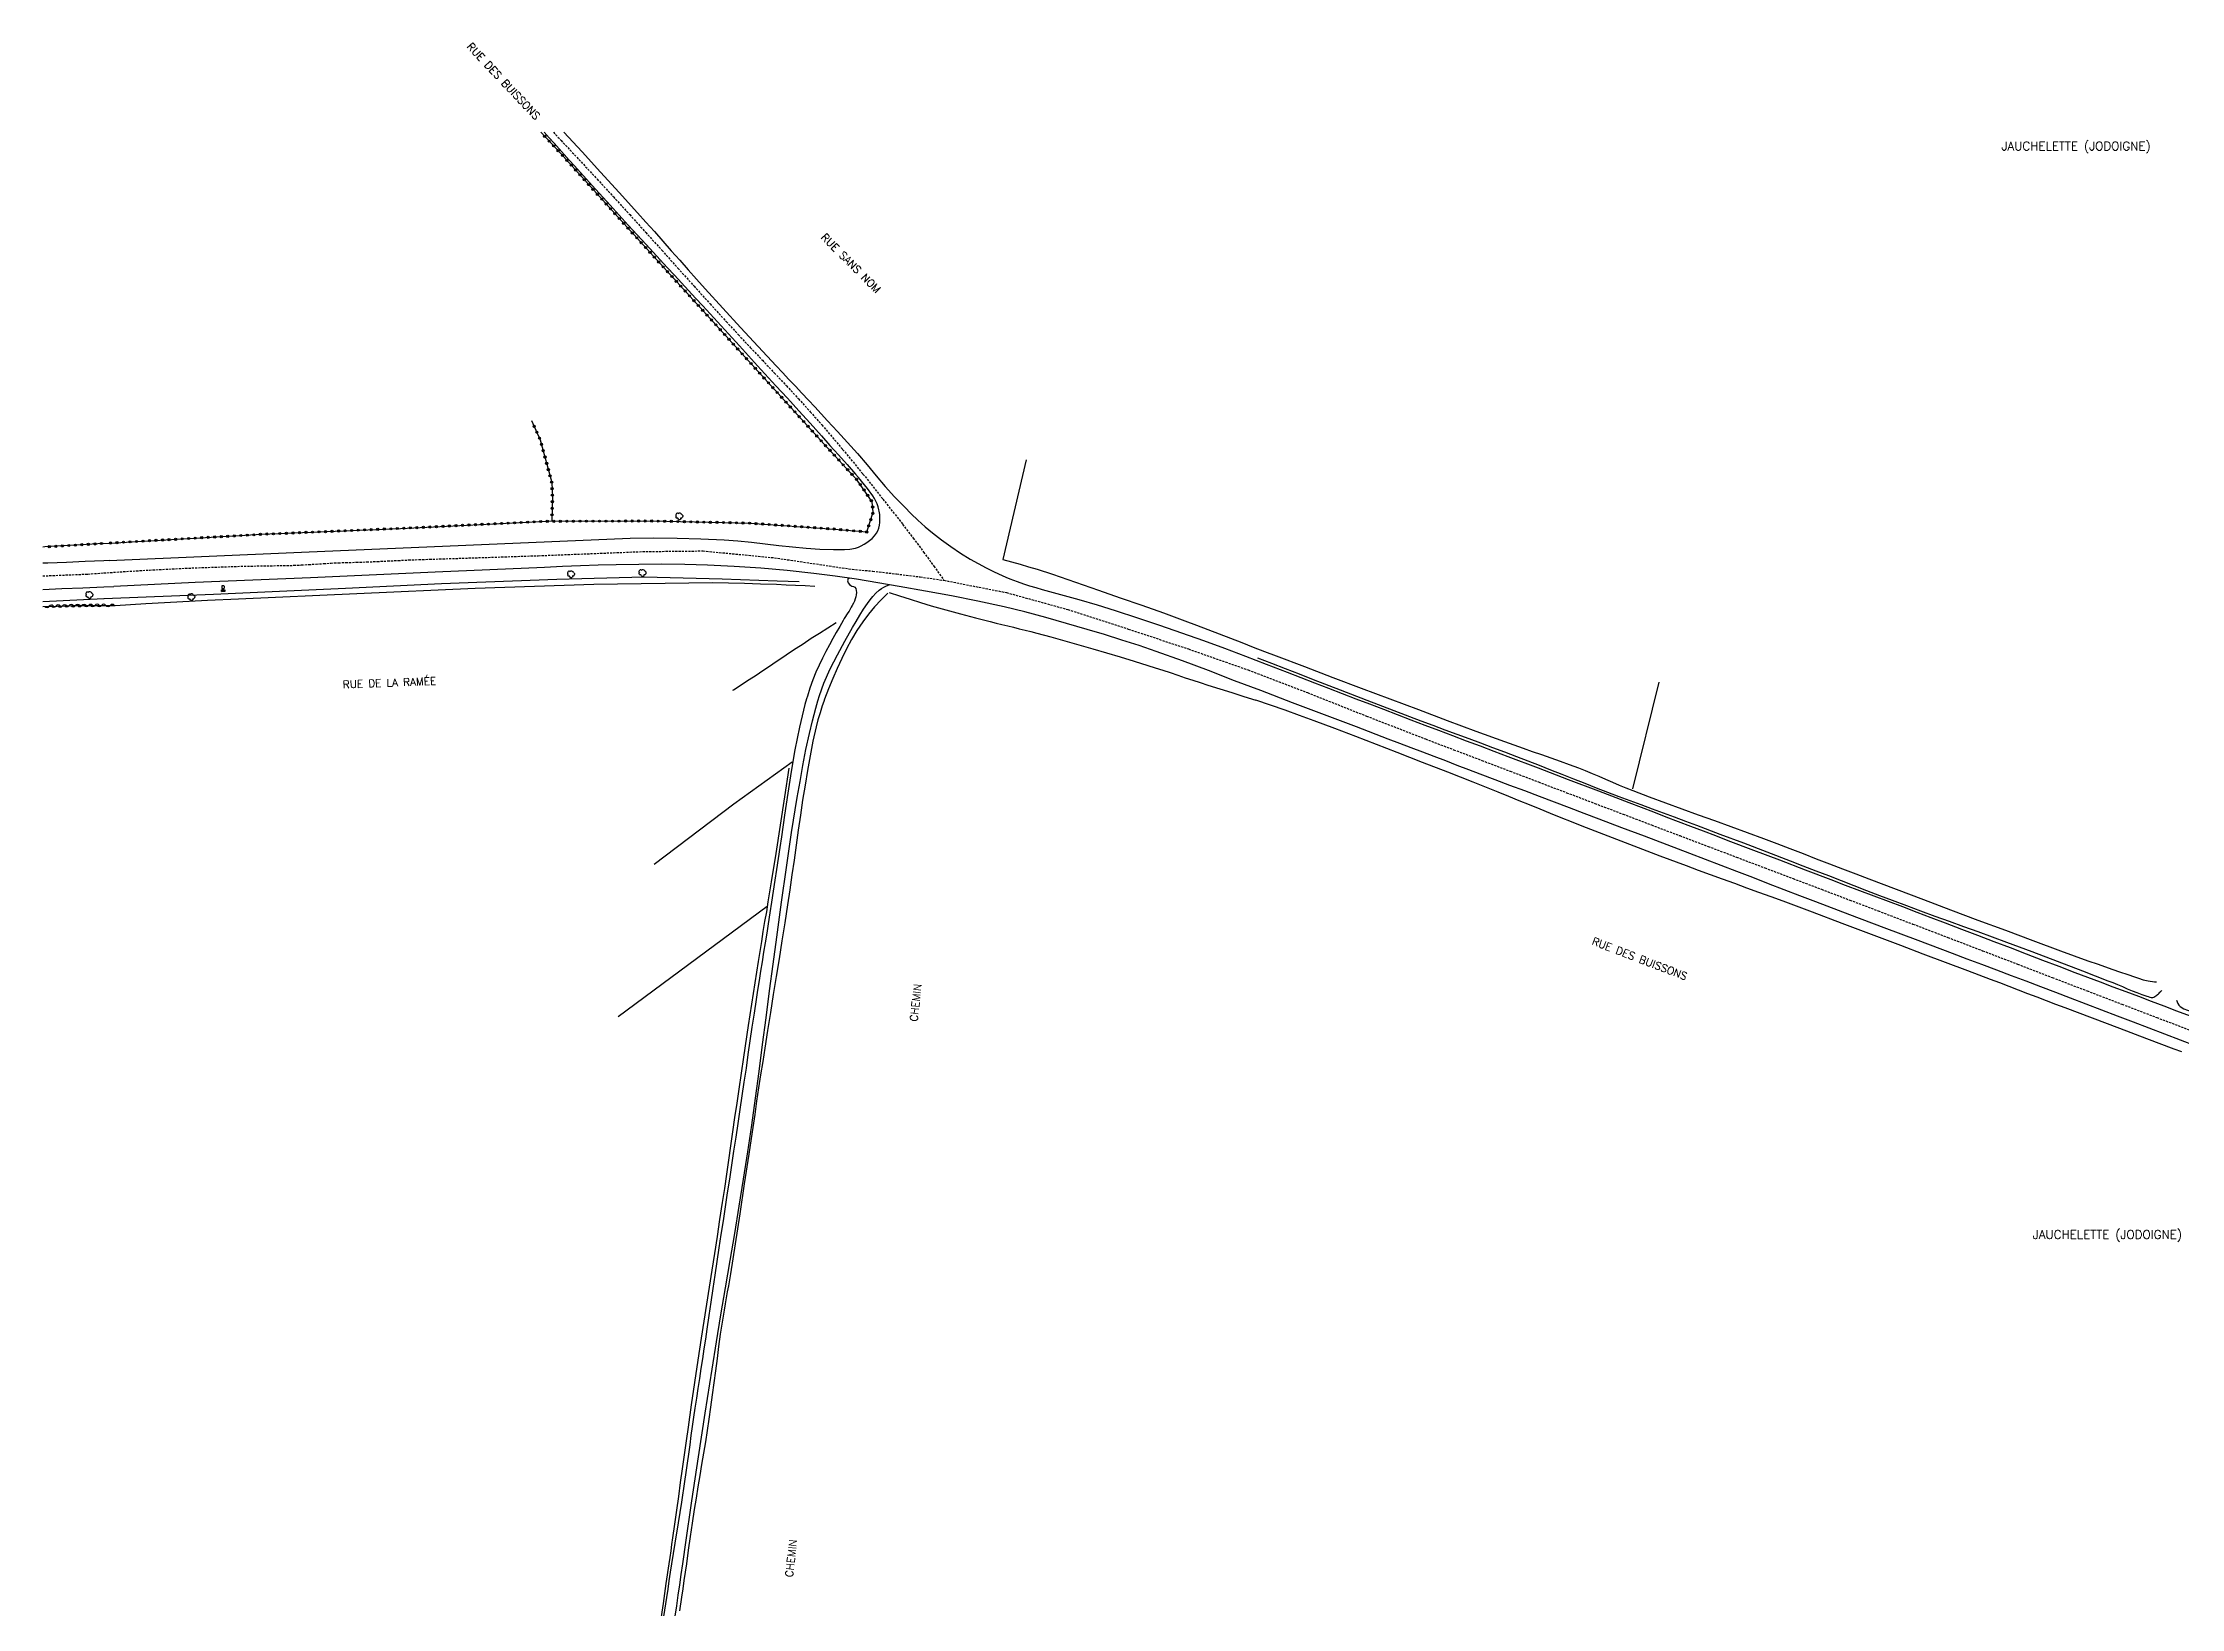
# Model space of a CAD drawing. Header units: millimetres. Extents: x 184000 to 185000, y 152000 to 153021.
# Drawn here: x 184000 to 184491.4, y 152660.8 to 153020.6 of the extents above; entities that cross this region are included whole.
import ezdxf
from ezdxf.enums import TextEntityAlignment as Align

# ---------------------------------------------------------------- set-up
doc = ezdxf.new("R2010")
doc.units = ezdxf.units.MM
doc.linetypes.add('DASHED', pattern=[0.75, 0.5, -0.25])
doc.layers.get('0').update_dxf_attribs({"linetype": 'CONTINUOUS'})
for name, color, linetype in [('W0001', 6, 'DASHED'), ('W0008', 7, 'CONTINUOUS'), ('W0211', 2, 'CONTINUOUS'), ('W0214', 2, 'CONTINUOUS'), ('W0300', 7, 'CONTINUOUS'), ('W0310', 3, 'CONTINUOUS'), ('W0322', 7, 'CONTINUOUS'), ('W0323', 7, 'CONTINUOUS'), ('W0330', 7, 'CONTINUOUS'), ('W0438', 7, 'CONTINUOUS'), ('W0980', 7, 'CONTINUOUS'), ('W0989', 7, 'CONTINUOUS')]:
    doc.layers.add(name, color=color, linetype=linetype)
doc.styles.get("Standard").update_dxf_attribs({"font": 'romans.shx', "width": 0.85})

# ---------------------------------------------------------------- blocks, each defined once
blk = doc.blocks.new('T300')
for p, q in [((-0.8, 0.51), (-0.86, 0.34)), ((-0.86, 0.34), (-0.86, 0.17)), ((-0.86, 0.17), (-0.74, 0.06)), ((-0.69, 0.63), (-0.8, 0.51)), ((-0.8, -0.06), (-0.74, 0.06)), ((-0.74, 0.06), (-0.69, 0.11)), ((-0.57, 0.69), (-0.69, 0.63)), ((-0.46, 0.69), (-0.57, 0.69)), ((-0.29, 0.63), (-0.46, 0.69)), ((-0.29, 0.63), (-0.17, 0.74)), ((-0.23, 0.57), (-0.29, 0.63)), ((-0.17, 0.74), (-0.06, 0.8)), ((-0.06, 0.8), (0.06, 0.8)), ((0.06, 0.8), (0.23, 0.74)), ((0.23, 0.74), (0.34, 0.63)), ((0.34, 0.63), (0.4, 0.51)), ((0.46, 0.46), (0.34, 0.46)), ((0.4, 0.51), (0.4, 0.46)), ((0.57, 0.4), (0.46, 0.46)), ((0.57, 0.4), (0.69, 0.29)), ((0.69, 0.29), (0.74, 0.17)), ((0.74, 0.06), (0.69, -0.17)), ((0.74, 0.17), (0.74, 0.06)), ((-0.8, -0.17), (-0.8, -0.06)), ((-0.8, -0.23), (-0.8, -0.17)), ((-0.74, -0.34), (-0.8, -0.23)), ((-0.69, -0.4), (-0.74, -0.34)), ((-0.51, -0.46), (-0.69, -0.4)), ((-0.4, -0.46), (-0.51, -0.46)), ((-0.4, -0.46), (-0.34, -0.46)), ((-0.34, -0.46), (-0.34, -0.4)), ((-0.34, -0.51), (-0.34, -0.46)), ((-0.29, -0.63), (-0.34, -0.51)), ((-0.17, -0.74), (-0.29, -0.63)), ((-0.06, -0.8), (-0.17, -0.74)), ((0.06, -0.8), (-0.06, -0.8)), ((0.17, -0.74), (0.06, -0.8)), ((0.23, -0.69), (0.17, -0.74)), ((0.29, -0.46), (0.23, -0.46)), ((0.29, -0.63), (0.23, -0.69)), ((0.46, -0.4), (0.29, -0.46)), ((0.34, -0.51), (0.29, -0.63)), ((0.34, -0.51), (0.34, -0.46)), ((0.57, -0.34), (0.46, -0.4)), ((0.63, -0.29), (0.57, -0.34)), ((0.69, -0.17), (0.63, -0.29))]:
    blk.add_line(p, q)
blk = doc.blocks.new('T438')
for p, q in [((-0.4, 0.2), (0.4, 0.2)), ((-0.4, -0.2), (-0.4, 0.2)), ((0.15, 1.1), (-0.3, 1.1)), ((-0.3, 1.1), (-0.3, 0.5)), ((-0.3, 0.5), (0.15, 0.5)), ((0.3, 0.65), (0.3, 0.95)), ((0.4, 0.2), (0.4, -0.2))]:
    blk.add_line(p, q)
at = {"flags": 128}
for points in [[(-0.4, -0.2), (0.4, 0.2)], [(0.4, -0.2), (-0.4, -0.2)]]:
    blk.add_lwpolyline(points, dxfattribs=at)
for centre, major_axis, start_param, end_param in [((0.15, 0.95), (0.106, -0.106), 0.785398, 2.356194), ((0.15, 0.65), (0.106, 0.106), 3.926991, 5.497787)]:
    blk.add_ellipse(centre, major_axis=major_axis, ratio=1, start_param=start_param, end_param=end_param)
blk = doc.blocks.new('t323o')
at = {"color": 0, "linetype": 'Continuous'}
for radius in [0.25, 0.15]:
    blk.add_circle((0, 0), radius, dxfattribs=at)
blk = doc.blocks.new('t310o')
at = {"color": 0, "linetype": 'Continuous'}
for centre, start, end in [((-0.5, 0.38), 216.8699, 323.1304), ((0.5, -0.37), 36.8699, 143.1303)]:
    blk.add_arc(centre, 0.625, start, end, dxfattribs=at)
blk = doc.blocks.new('t322o')
at = {"color": 0, "linetype": 'Continuous'}
for radius in [0.25, 0.15]:
    blk.add_circle((0, 0), radius, dxfattribs=at)

msp = doc.modelspace()

# ---------------------------------------------------------------- linework, layer by layer
at = {"layer": 'W0001'}
for points in [[(184117.34, 153000), (184119.11, 152998.13), (184127.4, 152989.23), (184131.14, 152985.16), (184134.87, 152981.08), (184138.57, 152976.98), (184142.27, 152972.87), (184145.96, 152968.75), (184149.66, 152964.64), (184153.37, 152960.54), (184157.09, 152956.46), (184159.83, 152953.49), (184162.59, 152950.54), (184165.37, 152947.6), (184168.14, 152944.67), (184170.91, 152941.72), (184173.66, 152938.76), (184176.37, 152935.76), (184179.04, 152932.73), (184183.81, 152927.13), (184188.48, 152921.45), (184193.07, 152915.71), (184197.6, 152909.91), (184200.03, 152906.74), (184202.42, 152903.53), (184204.77, 152900.29), (184207.09, 152897.03)], [(184014, 152898.74), (184024.5, 152899.4), (184035, 152899.91), (184045.51, 152900.26), (184056.03, 152900.45), (184057.73, 152900.48), (184059.44, 152900.56), (184061.14, 152900.66), (184062.84, 152900.77), (184064.54, 152900.89), (184066.25, 152900.99), (184067.95, 152901.07), (184069.65, 152901.12), (184072.06, 152901.18), (184074.46, 152901.26), (184076.86, 152901.36), (184079.26, 152901.48), (184081.67, 152901.6), (184084.07, 152901.71), (184086.47, 152901.81), (184088.87, 152901.87), (184113.87, 152902.69), (184137.85, 152903.64), (184151.73, 152903.79), (184168.13, 152902.22), (184185.26, 152899.67), (184190.73, 152899.13), (184196.19, 152898.5), (184201.64, 152897.81), (184207.09, 152897.03)], [(184000, 152898.04), (184010.37, 152898.47)], [(184010.37, 152898.47), (184014, 152898.74)], [(184207.09, 152897.03), (184221.45, 152894.22), (184235.55, 152890.32), (184249.45, 152885.84), (184263.25, 152881.25), (184277, 152876.43), (184290.61, 152871.22), (184304.15, 152865.85), (184317.72, 152860.58), (184324.21, 152858.11), (184330.7, 152855.64), (184337.19, 152853.17), (184343.68, 152850.7), (184350.17, 152848.23), (184356.66, 152845.76), (184363.16, 152843.29), (184369.65, 152840.82), (184376.16, 152838.35), (184382.68, 152835.88), (184389.19, 152833.42), (184395.71, 152830.95), (184402.22, 152828.49), (184408.74, 152826.02), (184415.25, 152823.55), (184421.76, 152821.07), (184429.77, 152818.01), (184437.78, 152814.95), (184445.78, 152811.89), (184453.78, 152808.82), (184461.78, 152805.75), (184469.78, 152802.68), (184477.79, 152799.62), (184485.79, 152796.56), (184498.99, 152791.52)]]:
    msp.add_lwpolyline(points, dxfattribs=at)
at = {"layer": 'W0008'}
for points in [[(184115.21, 153000), (184116.34, 152998.76), (184117.51, 152997.46), (184118.67, 152996.17), (184119.84, 152994.87), (184121, 152993.58), (184122.17, 152992.29), (184126.28, 152987.76), (184130.39, 152983.22), (184134.51, 152978.69), (184138.64, 152974.18), (184140.26, 152972.41), (184141.88, 152970.65), (184143.51, 152968.89), (184145.14, 152967.13), (184146.77, 152965.37), (184148.4, 152963.61), (184150.03, 152961.85), (184151.65, 152960.09), (184155.87, 152955.5), (184160.08, 152950.91), (184164.28, 152946.32), (184168.48, 152941.72), (184171.1, 152938.86), (184173.72, 152935.99), (184176.34, 152933.13), (184178.94, 152930.25), (184180.9, 152928.05), (184182.86, 152925.86), (184184.81, 152923.65), (184186.75, 152921.44)], [(184119.76, 153000), (184123.95, 152995.49), (184128.2, 152990.85), (184132.43, 152986.19), (184136.65, 152981.52), (184138.6, 152979.34), (184140.55, 152977.16), (184142.49, 152974.97), (184144.42, 152972.78), (184146.36, 152970.58), (184148.3, 152968.39), (184150.24, 152966.21), (184152.2, 152964.04), (184156.25, 152959.59), (184160.33, 152955.16), (184164.42, 152950.75), (184168.51, 152946.35), (184169.99, 152944.76), (184171.47, 152943.19), (184172.95, 152941.62), (184174.44, 152940.04), (184175.93, 152938.47), (184177.41, 152936.89), (184178.88, 152935.31), (184180.35, 152933.72), (184182.65, 152931.21), (184184.93, 152928.68), (184187.19, 152926.14), (184189.45, 152923.58)], [(184189.45, 152923.58), (184191.49, 152921.08), (184193.59, 152918.62), (184195.76, 152916.23), (184197.99, 152913.89), (184199.54, 152912.34), (184201.12, 152910.83), (184202.74, 152909.36), (184204.42, 152907.95), (184206.52, 152906.33), (184208.67, 152904.77), (184210.87, 152903.3), (184213.12, 152901.89), (184214.92, 152900.86), (184216.76, 152899.91), (184218.62, 152899), (184220.49, 152898.13), (184221.34, 152897.76), (184222.19, 152897.4), (184223.05, 152897.06), (184223.92, 152896.74), (184225.33, 152896.25), (184226.75, 152895.79), (184228.18, 152895.35), (184229.62, 152894.94)], [(184135.01, 152906.72), (184140.41, 152906.77), (184145.8, 152906.72), (184151.2, 152906.57), (184156.6, 152906.33), (184159.74, 152906.11), (184162.87, 152905.81), (184166, 152905.45), (184169.12, 152905.07), (184172.25, 152904.7), (184175.39, 152904.4), (184178.53, 152904.18), (184181.68, 152904.09), (184182.94, 152904.08), (184184.21, 152904.1), (184185.48, 152904.21), (184186.73, 152904.45), (184187.43, 152904.68), (184188.1, 152904.96), (184188.75, 152905.31), (184189.37, 152905.71), (184189.99, 152906.16), (184190.59, 152906.66), (184191.13, 152907.22), (184191.59, 152907.85), (184191.89, 152908.43), (184192.11, 152909.05), (184192.25, 152909.69), (184192.35, 152910.33), (184192.38, 152910.7), (184192.39, 152911.07), (184192.39, 152911.44), (184192.36, 152911.81), (184192.33, 152912.17), (184192.28, 152912.54), (184192.21, 152912.9), (184192.14, 152913.26), (184191.96, 152913.93), (184191.73, 152914.58), (184191.45, 152915.21), (184191.14, 152915.82), (184190.78, 152916.43), (184190.37, 152917.02), (184189.93, 152917.59), (184189.5, 152918.15), (184188.84, 152918.99), (184188.16, 152919.82), (184187.46, 152920.64), (184186.75, 152921.44)], [(184015.29, 152901.55), (184059.45, 152903.5), (184135.01, 152906.72)], [(184014, 152901.5), (184009.73, 152901.33), (184005.47, 152901.16), (184001.2, 152900.99), (184000, 152900.94)], [(184015.29, 152901.55), (184014, 152901.5)], [(184115.33, 152899.98), (184090.16, 152898.88), (184061.54, 152897.6), (184034.99, 152896.53), (184016.35, 152895.62)], [(184494.86, 152789.95), (184491.25, 152791.33), (184487.64, 152792.71), (184484.02, 152794.1), (184480.41, 152795.49), (184476.8, 152796.88), (184473.19, 152798.26), (184469.57, 152799.65), (184465.96, 152801.02), (184462.57, 152802.31), (184459.18, 152803.6), (184455.79, 152804.88), (184452.4, 152806.15), (184449, 152807.43), (184445.61, 152808.71), (184442.22, 152809.99), (184438.83, 152811.27), (184430.97, 152814.24), (184423.12, 152817.2), (184415.26, 152820.18), (184407.41, 152823.16), (184403.79, 152824.54), (184400.17, 152825.92), (184396.55, 152827.31), (184392.93, 152828.7), (184389.32, 152830.08), (184385.7, 152831.47), (184382.08, 152832.86), (184378.46, 152834.24), (184373.25, 152836.22), (184368.04, 152838.2), (184362.84, 152840.18), (184357.63, 152842.16), (184354.22, 152843.45), (184350.81, 152844.74), (184347.39, 152846.04), (184343.98, 152847.33), (184340.57, 152848.62), (184337.16, 152849.91), (184333.75, 152851.21), (184330.34, 152852.5), (184327.7, 152853.51), (184325.06, 152854.51), (184322.41, 152855.52), (184319.77, 152856.53), (184317.13, 152857.53), (184314.48, 152858.54), (184311.84, 152859.55), (184309.2, 152860.55), (184301.87, 152863.34), (184294.54, 152866.13), (184287.21, 152868.91), (184279.87, 152871.68), (184273.88, 152873.97), (184267.9, 152876.27), (184261.89, 152878.54), (184255.86, 152880.7), (184251.92, 152882.03), (184247.97, 152883.31), (184244, 152884.55), (184240.02, 152885.74), (184235.26, 152887.13), (184230.49, 152888.48), (184225.7, 152889.76), (184220.89, 152890.94), (184214.89, 152892.26), (184208.86, 152893.45), (184202.81, 152894.56), (184196.76, 152895.62), (184191.88, 152896.46), (184186.99, 152897.26), (184182.08, 152897.99), (184177.16, 152898.62), (184171.08, 152899.27), (184164.98, 152899.8), (184158.87, 152900.22), (184152.75, 152900.53), (184147.51, 152900.68), (184142.26, 152900.72), (184137.01, 152900.68), (184131.77, 152900.61), (184127.66, 152900.51), (184123.54, 152900.38), (184119.44, 152900.2), (184115.33, 152899.98)], [(184000, 152894.93), (184004.36, 152895.12), (184009.18, 152895.32), (184014, 152895.52)], [(184014, 152895.52), (184016.35, 152895.62)], [(184229.62, 152894.94), (184233.84, 152893.8), (184238.06, 152892.61), (184242.26, 152891.37), (184246.45, 152890.08), (184251.55, 152888.44), (184256.62, 152886.74), (184261.68, 152884.98), (184266.73, 152883.18), (184271.55, 152881.41), (184276.35, 152879.58), (184281.14, 152877.73), (184285.94, 152875.89), (184289.1, 152874.68), (184292.26, 152873.47), (184295.43, 152872.26), (184298.59, 152871.04), (184301.75, 152869.83), (184304.91, 152868.62), (184308.07, 152867.41), (184311.24, 152866.2), (184314.41, 152864.99), (184317.59, 152863.78), (184320.76, 152862.58), (184323.94, 152861.37), (184327.11, 152860.17), (184330.29, 152858.96), (184333.46, 152857.76), (184336.64, 152856.55), (184343.6, 152853.91), (184350.56, 152851.27), (184357.52, 152848.62), (184364.47, 152845.97), (184367.32, 152844.89), (184370.16, 152843.8), (184373, 152842.71), (184375.84, 152841.62), (184378.68, 152840.53), (184381.53, 152839.44), (184384.37, 152838.36), (184387.21, 152837.27), (184393.14, 152835.01), (184399.06, 152832.76), (184404.99, 152830.51), (184410.92, 152828.25), (184414.2, 152827.01), (184417.48, 152825.76), (184420.77, 152824.52), (184424.05, 152823.28), (184427.33, 152822.04), (184430.62, 152820.79), (184433.9, 152819.55), (184437.18, 152818.3), (184440.91, 152816.88), (184444.63, 152815.46), (184448.36, 152814.04), (184452.08, 152812.61), (184455.8, 152811.19), (184459.53, 152809.77), (184463.25, 152808.35), (184466.98, 152806.93), (184469.89, 152805.83), (184472.81, 152804.73), (184475.73, 152803.63), (184478.65, 152802.53), (184481.56, 152801.43), (184484.48, 152800.33), (184487.4, 152799.23), (184490.32, 152798.13), (184493.43, 152796.94)]]:
    msp.add_lwpolyline(points, dxfattribs=at)
at = {"layer": 'W0211'}
for points in [[(184016.64, 152891.25), (184023.71, 152891.7), (184030.79, 152892.11), (184037.87, 152892.48), (184044.95, 152892.81), (184072.17, 152894.04), (184099.4, 152895.22), (184126.65, 152896.11), (184153.9, 152896.51), (184157.58, 152896.48), (184161.26, 152896.38), (184164.94, 152896.25), (184168.62, 152896.11), (184170.81, 152896.03), (184173.01, 152895.94), (184175.2, 152895.84), (184177.4, 152895.72)], [(184194.52, 152894.26), (184196.91, 152893.46), (184199.31, 152892.68), (184201.72, 152891.93), (184204.13, 152891.2), (184207.52, 152890.24), (184210.92, 152889.32), (184214.32, 152888.43), (184217.73, 152887.54), (184219.06, 152887.21), (184220.4, 152886.88), (184221.73, 152886.55), (184223.07, 152886.23), (184224.41, 152885.91), (184225.75, 152885.59), (184227.08, 152885.25), (184228.41, 152884.91), (184231.64, 152884.03), (184234.85, 152883.13), (184238.07, 152882.2), (184241.27, 152881.27), (184244.44, 152880.35), (184247.61, 152879.41), (184250.77, 152878.46), (184253.92, 152877.48), (184255.65, 152876.94), (184257.37, 152876.38), (184259.09, 152875.81), (184260.81, 152875.23), (184262.53, 152874.66), (184264.25, 152874.09), (184265.97, 152873.52), (184267.7, 152872.96), (184270.46, 152872.09), (184273.23, 152871.22), (184276, 152870.36), (184278.78, 152869.51)], [(184279.12, 152879.24), (184282.32, 152877.99), (184285.52, 152876.75), (184288.72, 152875.51), (184291.92, 152874.27), (184298.11, 152871.88), (184304.3, 152869.5), (184310.5, 152867.12), (184316.7, 152864.76), (184319.44, 152863.73), (184322.18, 152862.7), (184324.92, 152861.68), (184327.67, 152860.67), (184330.41, 152859.65), (184333.15, 152858.63), (184335.89, 152857.6), (184338.63, 152856.55), (184341.25, 152855.54), (184343.87, 152854.52), (184346.49, 152853.49), (184349.11, 152852.45), (184351.72, 152851.41), (184354.34, 152850.38), (184356.96, 152849.36), (184359.59, 152848.35), (184362.14, 152847.38), (184364.69, 152846.43), (184367.24, 152845.48), (184369.8, 152844.53), (184372.36, 152843.59), (184374.92, 152842.65), (184377.47, 152841.7), (184380.02, 152840.75), (184385.41, 152838.71), (184390.8, 152836.67), (184396.18, 152834.62), (184401.56, 152832.57), (184404.49, 152831.44), (184407.41, 152830.3), (184410.34, 152829.16), (184413.26, 152828.01), (184416.18, 152826.87), (184419.11, 152825.74), (184422.04, 152824.61), (184424.98, 152823.5), (184428.25, 152822.28), (184431.53, 152821.07), (184434.82, 152819.88), (184438.11, 152818.69), (184441.4, 152817.51), (184444.68, 152816.32), (184447.96, 152815.12), (184451.24, 152813.91), (184457.09, 152811.72), (184462.93, 152809.51), (184468.76, 152807.27), (184474.58, 152805.02), (184475.69, 152804.58), (184476.8, 152804.12), (184477.9, 152803.65), (184479, 152803.18), (184480.11, 152802.72), (184481.23, 152802.28), (184482.35, 152801.87), (184483.49, 152801.5), (184483.83, 152801.38), (184484.17, 152801.26), (184484.53, 152801.18), (184484.91, 152801.18), (184485.15, 152801.26), (184485.38, 152801.4), (184485.57, 152801.55), (184485.77, 152801.71), (184485.97, 152801.86), (184486.16, 152802.02), (184486.34, 152802.19), (184486.53, 152802.36), (184486.64, 152802.47), (184486.75, 152802.59), (184486.86, 152802.71), (184486.97, 152802.83)], [(184490.32, 152800.58), (184490.44, 152800.16), (184490.64, 152799.77), (184490.89, 152799.41), (184491.2, 152799.09), (184491.98, 152798.58), (184492.85, 152798.24), (184493.73, 152797.97), (184494.58, 152797.68), (184498.08, 152796.25), (184501.6, 152794.84), (184505.12, 152793.44), (184508.64, 152792.04), (184513.05, 152790.27), (184517.46, 152788.49), (184521.87, 152786.73), (184526.3, 152785.01), (184530.9, 152783.26), (184535.51, 152781.54), (184540.13, 152779.85), (184544.75, 152778.19)]]:
    msp.add_lwpolyline(points, dxfattribs=at)
at = {"layer": 'W0214'}
for points in [[(184014, 152892.83), (184014.11, 152892.84), (184039.22, 152893.86), (184069.57, 152895.22), (184091.65, 152896.27), (184118.15, 152897.29), (184138.22, 152897.84), (184156.1, 152897.34), (184168.77, 152896.9), (184173.79, 152896.79)], [(184000, 152892.2), (184014, 152892.83)]]:
    msp.add_lwpolyline(points, dxfattribs=at)
at = {"layer": 'W0310'}
for points in [[(184000, 152891.02), (184003.29, 152891.13), (184006.86, 152891.21), (184010.43, 152891.25), (184014, 152891.26)], [(184014, 152891.26), (184016.64, 152891.25)]]:
    msp.add_lwpolyline(points, dxfattribs=at)
at = {"layer": 'W0322'}
for points in [[(184014, 152905.53), (184000.46, 152904.69), (184000, 152904.65)], [(184014.06, 152905.53), (184014.06, 152905.53)]]:
    msp.add_lwpolyline(points, dxfattribs=at)
at = {"layer": 'W0323'}
for points in [[(184014.06, 152905.53), (184050.33, 152907.61), (184082.22, 152908.97), (184115.54, 152910.59), (184140.16, 152910.67), (184162.45, 152910.17), (184181.84, 152908.82), (184189.34, 152908.14), (184190.83, 152912.66), (184190.57, 152915.09), (184187.15, 152920.08), (184179.54, 152928.36), (184167.41, 152941.69), (184151, 152959.8), (184134.27, 152978.18), (184118.93, 152995.24), (184114.45, 153000)], [(184112.33, 152933.73), (184114.33, 152929.3), (184116.97, 152919.55), (184117.13, 152916.03), (184116.97, 152910.59)]]:
    msp.add_lwpolyline(points, dxfattribs=at)
at = {"layer": 'W0330'}
for points in [[(184226.01, 152924.76), (184220.65, 152901.81)], [(184185.24, 152897.39), (184185.21, 152897.44), (184185.15, 152897.47), (184185.09, 152897.46), (184185.04, 152897.42), (184184.92, 152896.91), (184185.07, 152896.44), (184185.35, 152896.09), (184185.66, 152895.84), (184185.93, 152895.72), (184186.28, 152895.61), (184186.62, 152895.44), (184186.83, 152895.15), (184186.95, 152894.68), (184186.97, 152894.2), (184186.94, 152893.73), (184186.86, 152893.27), (184186.72, 152892.74), (184186.51, 152892.24), (184186.27, 152891.76), (184186.02, 152891.28), (184185.79, 152890.83), (184185.53, 152890.4), (184185.27, 152889.97), (184185, 152889.54), (184184.73, 152889.12), (184184.46, 152888.69), (184184.19, 152888.26), (184183.93, 152887.83), (184183.13, 152886.44), (184182.34, 152885.05), (184181.56, 152883.65), (184180.8, 152882.24), (184179.97, 152880.69), (184179.16, 152879.14), (184178.38, 152877.57), (184177.66, 152875.96), (184176.94, 152874.13), (184176.29, 152872.26), (184175.7, 152870.38), (184175.53, 152869.78)], [(184220.65, 152901.81), (184222.62, 152901.29), (184224.59, 152900.74), (184226.54, 152900.16), (184228.49, 152899.57), (184232.04, 152898.42), (184235.57, 152897.22), (184239.09, 152895.99), (184242.61, 152894.76), (184247.58, 152893.03), (184252.55, 152891.29), (184257.52, 152889.53), (184262.47, 152887.73), (184265.09, 152886.75), (184267.72, 152885.76), (184270.33, 152884.75), (184272.95, 152883.73), (184275.56, 152882.72), (184278.17, 152881.7), (184280.78, 152880.69), (184283.4, 152879.68), (184289.93, 152877.19), (184296.46, 152874.71), (184303, 152872.24), (184309.54, 152869.78), (184316.13, 152867.31), (184322.72, 152864.85), (184329.33, 152862.4), (184335.93, 152859.98), (184338.05, 152859.22), (184340.17, 152858.47), (184342.29, 152857.73), (184344.42, 152856.99), (184346.54, 152856.24), (184348.66, 152855.49), (184350.77, 152854.71), (184352.87, 152853.92), (184354.45, 152853.29), (184356.01, 152852.65), (184357.57, 152851.99), (184359.13, 152851.32), (184360.69, 152850.65), (184362.25, 152849.99), (184363.81, 152849.34), (184365.39, 152848.72), (184369.12, 152847.28), (184372.87, 152845.88), (184376.62, 152844.5), (184380.38, 152843.15), (184384.15, 152841.8), (184387.91, 152840.45), (184391.67, 152839.08), (184395.42, 152837.69), (184398.45, 152836.54), (184401.48, 152835.39), (184404.51, 152834.23), (184407.54, 152833.06), (184410.56, 152831.9), (184413.59, 152830.73), (184416.62, 152829.57), (184419.65, 152828.41), (184425.9, 152826.03), (184432.16, 152823.66), (184438.42, 152821.3), (184444.68, 152818.95), (184451, 152816.6), (184457.32, 152814.25), (184463.65, 152811.92), (184469.98, 152809.62), (184472.31, 152808.78), (184474.65, 152807.94), (184476.99, 152807.12), (184479.34, 152806.33), (184480.45, 152805.96), (184481.56, 152805.59), (184482.69, 152805.25), (184483.83, 152804.97), (184484.31, 152804.89), (184484.78, 152804.82), (184485.26, 152804.78), (184485.74, 152804.76)], [(184178.14, 152869.37), (184178.5, 152870.58), (184179.52, 152873.43), (184180.96, 152876.72), (184182.59, 152879.93), (184184.34, 152883.07), (184186.1, 152886.18), (184186.91, 152887.6), (184187.73, 152889.01), (184188.59, 152890.39), (184189.53, 152891.72), (184190.13, 152892.53), (184190.77, 152893.33), (184191.45, 152894.08), (184192.22, 152894.76), (184192.75, 152895.13), (184193.31, 152895.46), (184193.9, 152895.74), (184194.51, 152895.97)], [(184194.23, 152894.08), (184192.66, 152892.55), (184191.16, 152890.95), (184189.75, 152889.27), (184188.43, 152887.52), (184187.08, 152885.5), (184185.85, 152883.4), (184184.71, 152881.26), (184183.62, 152879.1), (184182.53, 152876.8), (184181.52, 152874.46), (184180.57, 152872.1), (184179.67, 152869.72), (184179.49, 152869.21)], [(184158.55, 152871.78), (184158.69, 152871.86), (184162.35, 152874.24), (184163.9, 152875.25), (184165.45, 152876.28), (184166.99, 152877.32), (184168.53, 152878.35), (184170.07, 152879.39), (184171.61, 152880.43), (184173.15, 152881.45), (184174.71, 152882.47), (184176.61, 152883.7), (184178.51, 152884.91), (184180.42, 152886.11), (184182.34, 152887.31)], [(184371.38, 152873.62), (184365.34, 152849.11)], [(184175.53, 152869.78), (184175.15, 152868.49), (184174.48, 152865.9), (184173.88, 152863.29), (184173.34, 152860.66), (184172.83, 152858.04), (184171.95, 152853.07), (184171.19, 152848.08), (184170.46, 152843.08), (184169.72, 152838.09), (184169.34, 152835.6), (184168.96, 152833.1), (184168.58, 152830.6), (184168.21, 152828.1), (184167.83, 152825.6), (184167.45, 152823.1), (184167.07, 152820.6), (184166.69, 152818.1), (184166.35, 152815.92), (184166, 152813.74), (184165.65, 152811.56), (184165.3, 152809.39), (184164.95, 152807.21), (184164.6, 152805.03), (184164.26, 152802.85), (184163.92, 152800.67), (184163.44, 152797.52), (184162.97, 152794.36), (184162.51, 152791.2), (184162.05, 152788.05), (184161.6, 152784.89), (184161.14, 152781.73), (184160.68, 152778.58), (184160.21, 152775.42), (184159.73, 152772.22), (184159.24, 152769.03), (184158.75, 152765.83), (184158.27, 152762.63), (184157.78, 152759.43), (184157.29, 152756.23), (184156.8, 152753.04), (184156.32, 152749.84), (184155.85, 152746.72), (184155.38, 152743.61), (184154.92, 152740.5), (184154.46, 152737.38), (184154, 152734.27), (184153.54, 152731.16), (184153.07, 152728.04), (184152.61, 152724.93), (184152.26, 152722.66), (184151.92, 152720.4), (184151.57, 152718.13), (184151.23, 152715.86), (184150.88, 152713.6), (184150.54, 152711.33), (184150.2, 152709.06), (184149.86, 152706.79), (184149.56, 152704.68), (184149.26, 152702.57), (184148.96, 152700.46), (184148.67, 152698.35), (184148.37, 152696.24), (184148.07, 152694.13), (184147.77, 152692.02), (184147.46, 152689.91), (184146.74, 152685.18), (184146.01, 152680.45), (184145.26, 152675.73), (184144.51, 152671)], [(184147.06, 152671), (184147.22, 152672.09), (184147.38, 152673.18), (184147.53, 152674.26), (184147.69, 152675.35), (184149.19, 152685.46), (184150.7, 152695.56), (184152.24, 152705.66), (184153.81, 152715.76), (184154.81, 152722), (184155.85, 152728.24), (184156.9, 152734.47), (184157.96, 152740.71), (184159.01, 152746.94), (184160.05, 152753.18), (184161.05, 152759.42), (184162.01, 152765.68), (184162.91, 152771.83), (184163.77, 152777.99), (184164.59, 152784.16), (184165.4, 152790.33), (184166.2, 152796.5), (184167, 152802.66), (184167.82, 152808.83), (184168.67, 152814.99), (184169.79, 152823.03), (184170.91, 152831.07), (184172.09, 152839.1), (184173.38, 152847.11), (184174.01, 152850.8), (184174.66, 152854.49), (184175.38, 152858.17), (184176.2, 152861.83), (184176.9, 152864.76), (184177.65, 152867.68), (184178.14, 152869.37)], [(184179.49, 152869.21), (184179.12, 152868.15), (184178.61, 152866.57), (184178.14, 152864.98), (184177.71, 152863.37), (184176.96, 152860.03), (184176.32, 152856.67), (184175.74, 152853.3), (184175.18, 152849.93), (184174.62, 152846.51), (184174.1, 152843.07), (184173.6, 152839.63), (184173.12, 152836.19), (184172.64, 152832.75), (184172.16, 152829.31), (184171.67, 152825.88), (184171.16, 152822.44), (184170.52, 152818.32), (184169.87, 152814.2), (184169.21, 152810.08), (184168.54, 152805.96), (184167.87, 152801.84), (184167.21, 152797.72), (184166.55, 152793.61), (184165.9, 152789.48), (184165.44, 152786.45), (184164.97, 152783.41), (184164.51, 152780.37), (184164.05, 152777.33), (184163.6, 152774.29), (184163.14, 152771.26), (184162.68, 152768.22), (184162.22, 152765.18), (184161.18, 152758.3), (184160.15, 152751.41), (184159.1, 152744.53), (184158.01, 152737.66), (184157.78, 152736.27), (184157.54, 152734.88), (184157.3, 152733.49), (184157.05, 152732.11), (184156.8, 152730.72), (184156.56, 152729.33), (184156.33, 152727.94), (184156.11, 152726.55), (184155.69, 152723.77), (184155.31, 152720.98), (184154.94, 152718.19), (184154.58, 152715.39), (184154.22, 152712.6), (184153.86, 152709.81), (184153.48, 152707.02), (184153.08, 152704.23), (184152.68, 152701.64), (184152.27, 152699.05), (184151.84, 152696.46), (184151.4, 152693.87), (184150.97, 152691.28), (184150.54, 152688.69), (184150.11, 152686.1), (184149.71, 152683.51), (184149.24, 152680.38), (184148.78, 152677.26), (184148.34, 152674.13), (184147.89, 152671)], [(184491.57, 152788.66), (184489.79, 152789.32), (184483.53, 152791.66), (184477.27, 152794.02), (184471.01, 152796.38), (184464.76, 152798.75), (184462.6, 152799.57), (184460.45, 152800.39), (184458.31, 152801.21), (184456.16, 152802.03), (184454.01, 152802.85), (184451.86, 152803.67), (184449.71, 152804.49), (184447.56, 152805.31), (184442.41, 152807.26), (184437.26, 152809.21), (184432.11, 152811.15), (184426.96, 152813.1), (184420.21, 152815.65), (184413.46, 152818.2), (184406.7, 152820.74), (184399.94, 152823.26), (184397.16, 152824.29), (184394.38, 152825.31), (184391.6, 152826.32), (184388.82, 152827.33), (184386.03, 152828.34), (184383.25, 152829.36), (184380.47, 152830.38), (184377.7, 152831.42), (184371.69, 152833.67), (184365.68, 152835.94), (184359.69, 152838.23), (184353.71, 152840.56), (184351.3, 152841.51), (184348.89, 152842.48), (184346.49, 152843.45), (184344.08, 152844.43), (184341.68, 152845.41), (184339.28, 152846.39), (184336.88, 152847.36), (184334.47, 152848.32), (184328.68, 152850.62), (184322.88, 152852.91), (184317.07, 152855.18), (184311.26, 152857.44), (184306.49, 152859.29), (184301.71, 152861.13), (184296.93, 152862.95), (184292.13, 152864.73), (184288.8, 152865.95), (184285.47, 152867.16), (184282.13, 152868.36), (184278.78, 152869.51)], [(184140.53, 152831.79), (184158.79, 152845.67), (184172.2, 152855.32)], [(184143.94, 152671), (184144.16, 152672.49), (184144.37, 152673.97), (184144.58, 152675.46), (184144.79, 152676.95), (184145.25, 152680.13), (184145.7, 152683.32), (184146.14, 152686.5), (184146.58, 152689.69), (184147.03, 152692.87), (184147.47, 152696.06), (184147.92, 152699.24), (184148.37, 152702.43), (184149.11, 152707.55), (184149.86, 152712.66), (184150.61, 152717.78), (184151.38, 152722.89), (184151.97, 152726.78), (184152.57, 152730.68), (184153.18, 152734.57), (184153.8, 152738.46), (184154.41, 152742.34), (184155.02, 152746.23), (184155.62, 152750.13), (184156.21, 152754.02), (184156.7, 152757.28), (184157.18, 152760.54), (184157.65, 152763.8), (184158.12, 152767.06), (184158.59, 152770.32), (184159.07, 152773.58), (184159.54, 152776.84), (184160.03, 152780.1), (184161.12, 152787.43), (184162.21, 152794.75), (184163.33, 152802.08), (184164.47, 152809.4), (184164.83, 152811.7), (184165.21, 152813.99), (184165.58, 152816.29), (184165.96, 152818.59), (184166.35, 152820.88), (184166.73, 152823.18), (184167.1, 152825.47), (184167.47, 152827.77), (184168.5, 152834.28), (184169.52, 152840.8), (184170.53, 152847.31), (184171.52, 152853.83)], [(184132.25, 152796.78), (184166.43, 152822.18)], [(184141.96, 152657.35), (184142.63, 152661.9), (184143.29, 152666.45), (184143.94, 152671)], [(184144.51, 152671), (184144.21, 152669.06), (184143.9, 152667.11), (184143.6, 152665.17), (184143.3, 152663.23), (184142.13, 152655.51)], [(184145.34, 152658.95), (184145.68, 152661.36), (184146.02, 152663.77), (184146.37, 152666.18), (184146.71, 152668.59), (184147.06, 152671)], [(184147.89, 152671), (184147.62, 152669.08), (184147.35, 152667.16), (184147.07, 152665.25), (184146.78, 152663.33), (184146.31, 152660.22)]]:
    msp.add_lwpolyline(points, dxfattribs=at)

# ---------------------------------------------------------------- block references
at = {"layer": 'W0300'}
for p in [(184146.32, 152911.74), (184121.44, 152898.41), (184137.86, 152898.73), (184010.76, 152893.65), (184034.18, 152893.18)]:
    msp.add_blockref('T300', p, dxfattribs=at)
at = {"layer": 'W0310'}
for p, rotation in [((184001.5, 152891.07), 1.835452118026855), ((184003, 152891.12), 1.835452118026855), ((184004.5, 152891.15), 1.280312340685743), ((184006, 152891.19), 1.280312340685743), ((184007.5, 152891.21), 0.7324133229731723), ((184009, 152891.23), 0.7324133229731723), ((184010.5, 152891.25), 0.1917551173424696), ((184012, 152891.26), 0.1917551173424696), ((184013.5, 152891.26), 0.1917551173424696), ((184015.5, 152891.26), 359.7026946761885)]:
    msp.add_blockref('t310o', p, dxfattribs=dict(at, rotation=rotation))
at = {"layer": 'W0322', "rotation": 183.5516369930745}
for p in [(184001.5, 152904.75), (184002.99, 152904.84), (184004.49, 152904.94), (184005.99, 152905.03), (184007.49, 152905.12), (184008.98, 152905.21), (184010.48, 152905.31), (184011.98, 152905.4), (184013.47, 152905.49)]:
    msp.add_blockref('t322o', p, dxfattribs=at)
at = {"layer": 'W0323'}
for p, rotation in [((184115.34, 152999.06), 133.2672475340981), ((184116.36, 152997.97), 133.2672475340981), ((184117.39, 152996.87), 133.2672475340981), ((184118.42, 152995.78), 133.2672475340981), ((184119.44, 152994.68), 131.956212645631), ((184120.44, 152993.56), 131.956212645631), ((184121.44, 152992.45), 131.956212645631), ((184122.45, 152991.33), 131.956212645631), ((184123.45, 152990.22), 131.956212645631), ((184124.45, 152989.1), 131.956212645631), ((184125.45, 152987.98), 131.956212645631), ((184126.46, 152986.87), 131.956212645631), ((184127.46, 152985.75), 131.956212645631), ((184128.46, 152984.64), 131.956212645631), ((184129.46, 152983.52), 131.956212645631), ((184130.47, 152982.41), 131.956212645631), ((184131.47, 152981.29), 131.956212645631), ((184132.47, 152980.18), 131.956212645631), ((184133.48, 152979.06), 131.956212645631), ((184134.48, 152977.95), 132.3171818702056), ((184135.49, 152976.84), 132.3171818702056), ((184136.5, 152975.73), 132.3171818702056), ((184137.51, 152974.62), 132.3171818702056), ((184138.52, 152973.51), 132.3171818702056), ((184139.53, 152972.4), 132.3171818702056), ((184140.54, 152971.29), 132.3171818702056), ((184141.55, 152970.18), 132.3171818702056), ((184142.56, 152969.07), 132.3171818702056), ((184143.57, 152967.96), 132.3171818702056), ((184144.58, 152966.86), 132.3171818702056), ((184145.59, 152965.75), 132.3171818702056), ((184146.6, 152964.64), 132.3171818702056), ((184147.61, 152963.53), 132.3171818702056), ((184148.62, 152962.42), 132.3171818702056), ((184149.63, 152961.31), 132.3171818702056), ((184150.64, 152960.2), 132.3171818702056), ((184151.65, 152959.09), 132.1859776836968), ((184152.65, 152957.98), 132.1859776836968), ((184153.66, 152956.87), 132.1859776836968), ((184154.67, 152955.76), 132.1859776836968), ((184155.68, 152954.64), 132.1859776836968), ((184156.68, 152953.53), 132.1859776836968), ((184157.69, 152952.42), 132.1859776836968), ((184158.7, 152951.31), 132.1859776836968), ((184159.7, 152950.2), 132.1859776836968), ((184160.71, 152949.09), 132.1859776836968), ((184161.72, 152947.98), 132.1859776836968), ((184162.73, 152946.86), 132.1859776836968), ((184163.73, 152945.75), 132.1859776836968), ((184164.74, 152944.64), 132.1859776836968), ((184165.75, 152943.53), 132.1859776836968), ((184166.76, 152942.42), 132.1859776836968), ((184167.76, 152941.31), 132.2989996991227), ((184168.77, 152940.2), 132.2989996991227), ((184169.78, 152939.09), 132.2989996991227), ((184170.79, 152937.98), 132.2989996991227), ((184171.8, 152936.87), 132.2989996991227), ((184112.92, 152932.43), 294.3825836735685), ((184172.81, 152935.76), 132.2989996991227), ((184173.82, 152934.65), 132.2989996991227), ((184174.83, 152933.54), 132.2989996991227), ((184175.84, 152932.43), 132.2989996991227), ((184113.53, 152931.07), 294.3825836735685), ((184114.15, 152929.7), 294.3825836735685), ((184114.61, 152928.27), 285.1540399673651), ((184115, 152926.83), 285.1540399673651), ((184176.85, 152931.32), 132.2989996991227), ((184177.86, 152930.21), 132.2989996991227), ((184178.87, 152929.1), 132.2989996991227), ((184179.88, 152927.99), 132.5543007149174), ((184180.89, 152926.89), 132.5543007149174), ((184115.4, 152925.38), 285.1540399673651), ((184115.79, 152923.93), 285.1540399673651), ((184116.18, 152922.48), 285.1540399673651), ((184181.91, 152925.79), 132.5543007149174), ((184182.92, 152924.68), 132.5543007149174), ((184183.94, 152923.58), 132.5543007149174), ((184184.95, 152922.47), 132.5543007149174), ((184116.57, 152921.04), 285.1540399673651), ((184116.96, 152919.59), 285.1540399673651), ((184117.04, 152918.09), 272.5477537498293), ((184185.97, 152921.37), 132.5543007149174), ((184186.98, 152920.26), 132.5543007149174), ((184187.86, 152919.04), 124.4477731395142), ((184188.7, 152917.81), 124.4477731395142), ((184117.02, 152912.09), 268.3429566404662), ((184117.06, 152913.59), 268.3429566404662), ((184117.11, 152916.59), 272.5477537498293), ((184117.1, 152915.09), 268.3429566404662), ((184189.55, 152916.57), 124.4477731395142), ((184190.4, 152915.33), 124.4477731395142), ((184190.7, 152913.89), 96.14020505294248), ((184190.75, 152912.41), 71.76694131540626), ((184039.51, 152906.99), 3.278838964369986), ((184041.01, 152907.07), 3.278838964369986), ((184042.51, 152907.16), 3.278838964369986), ((184044.01, 152907.24), 3.278838964369986), ((184045.5, 152907.33), 3.278838964369986), ((184047, 152907.42), 3.278838964369986), ((184048.5, 152907.5), 3.278838964369986), ((184050, 152907.59), 3.278838964369986), ((184051.49, 152907.66), 2.443591153964299), ((184052.99, 152907.72), 2.443591153964299), ((184054.49, 152907.78), 2.443591153964299), ((184055.99, 152907.85), 2.443591153964299), ((184057.49, 152907.91), 2.443591153964299), ((184058.99, 152907.98), 2.443591153964299), ((184060.49, 152908.04), 2.443591153964299), ((184061.99, 152908.1), 2.443591153964299), ((184063.48, 152908.17), 2.443591153964299), ((184064.98, 152908.23), 2.443591153964299), ((184066.48, 152908.3), 2.443591153964299), ((184067.98, 152908.36), 2.443591153964299), ((184069.48, 152908.42), 2.443591153964299), ((184070.98, 152908.49), 2.443591153964299), ((184072.48, 152908.55), 2.443591153964299), ((184073.97, 152908.62), 2.443591153964299), ((184075.47, 152908.68), 2.443591153964299), ((184076.97, 152908.74), 2.443591153964299), ((184078.47, 152908.81), 2.443591153964299), ((184079.97, 152908.87), 2.443591153964299), ((184081.47, 152908.94), 2.443591153964299), ((184082.97, 152909), 2.786906258831259), ((184084.46, 152909.08), 2.786906258831259), ((184085.96, 152909.15), 2.786906258831259), ((184087.46, 152909.22), 2.786906258831259), ((184088.96, 152909.3), 2.786906258831259), ((184090.46, 152909.37), 2.786906258831259), ((184091.96, 152909.44), 2.786906258831259), ((184093.45, 152909.51), 2.786906258831259), ((184094.95, 152909.59), 2.786906258831259), ((184096.45, 152909.66), 2.786906258831259), ((184097.95, 152909.73), 2.786906258831259), ((184099.45, 152909.81), 2.786906258831259), ((184100.94, 152909.88), 2.786906258831259), ((184102.44, 152909.95), 2.786906258831259), ((184103.94, 152910.03), 2.786906258831259), ((184105.44, 152910.1), 2.786906258831259), ((184106.94, 152910.17), 2.786906258831259), ((184108.44, 152910.24), 2.786906258831259), ((184109.93, 152910.32), 2.786906258831259), ((184111.43, 152910.39), 2.786906258831259), ((184112.93, 152910.46), 2.786906258831259), ((184114.43, 152910.54), 2.786906258831259), ((184115.93, 152910.59), 0.1854235259134024), ((184117.43, 152910.6), 0.1854235259134024), ((184118.93, 152910.6), 0.1854235259134024), ((184120.43, 152910.61), 0.1854235259134024), ((184121.93, 152910.61), 0.1854235259134024), ((184123.43, 152910.62), 0.1854235259134024), ((184124.93, 152910.62), 0.1854235259134024), ((184126.43, 152910.63), 0.1854235259134024), ((184127.93, 152910.63), 0.1854235259134024), ((184129.43, 152910.63), 0.1854235259134024), ((184130.93, 152910.64), 0.1854235259134024), ((184132.43, 152910.64), 0.1854235259134024), ((184133.93, 152910.65), 0.1854235259134024), ((184135.43, 152910.65), 0.1854235259134024), ((184136.93, 152910.66), 0.1854235259134024), ((184138.43, 152910.66), 0.1854235259134024), ((184139.93, 152910.67), 0.1854235259134024), ((184141.43, 152910.64), 358.7269384269528), ((184142.93, 152910.61), 358.7269384269528), ((184144.43, 152910.57), 358.7269384269528), ((184145.93, 152910.54), 358.7269384269528), ((184147.43, 152910.51), 358.7269384269528), ((184148.93, 152910.47), 358.7269384269528), ((184150.42, 152910.44), 358.7269384269528), ((184151.92, 152910.41), 358.7269384269528), ((184153.42, 152910.37), 358.7269384269528), ((184154.92, 152910.34), 358.7269384269528), ((184156.42, 152910.31), 358.7269384269528), ((184157.92, 152910.27), 358.7269384269528), ((184159.42, 152910.24), 358.7269384269528), ((184160.92, 152910.21), 358.7269384269528), ((184162.42, 152910.17), 358.7269384269528), ((184163.92, 152910.07), 355.9941681831223), ((184165.41, 152909.97), 355.9941681831223), ((184166.91, 152909.86), 355.9941681831223), ((184168.41, 152909.76), 355.9941681831223), ((184169.9, 152909.65), 355.9941681831223), ((184171.4, 152909.55), 355.9941681831223), ((184172.9, 152909.44), 355.9941681831223), ((184174.39, 152909.34), 355.9941681831223), ((184175.89, 152909.23), 355.9941681831223), ((184177.39, 152909.13), 355.9941681831223), ((184178.88, 152909.02), 355.9941681831223), ((184180.38, 152908.92), 355.9941681831223), ((184181.87, 152908.81), 354.8265268752962), ((184183.37, 152908.68), 354.8265268752962), ((184184.86, 152908.54), 354.8265268752962), ((184186.36, 152908.41), 354.8265268752962), ((184187.85, 152908.27), 354.8265268752962), ((184189.34, 152908.14), 71.76694131540626), ((184189.81, 152909.56), 71.76694131540626), ((184190.28, 152910.99), 71.76694131540626), ((184015.55, 152905.61), 3.278838964369986), ((184017.05, 152905.7), 3.278838964369986), ((184018.55, 152905.79), 3.278838964369986), ((184020.05, 152905.87), 3.278838964369986), ((184021.54, 152905.96), 3.278838964369986), ((184023.04, 152906.04), 3.278838964369986), ((184024.54, 152906.13), 3.278838964369986), ((184026.04, 152906.22), 3.278838964369986), ((184027.53, 152906.3), 3.278838964369986), ((184029.03, 152906.39), 3.278838964369986), ((184030.53, 152906.47), 3.278838964369986), ((184032.03, 152906.56), 3.278838964369986), ((184033.52, 152906.64), 3.278838964369986), ((184035.02, 152906.73), 3.278838964369986), ((184036.52, 152906.82), 3.278838964369986), ((184038.02, 152906.9), 3.278838964369986)]:
    msp.add_blockref('t323o', p, dxfattribs=dict(at, rotation=rotation))
at = {"layer": 'W0438'}
msp.add_blockref('T438', (184041.45, 152894.67), dxfattribs=at)

# ---------------------------------------------------------------- texts
at = {"layer": 'W0980'}
for p in [(184467.26, 152996.69), (184474.45, 152746.54)]:
    msp.add_text('JAUCHELETTE (JODOIGNE)', height=2, dxfattribs=at).set_placement(p, align=Align.MIDDLE)
at = {"layer": 'W0989'}
for s, rotation, p in [('RUE DES BUISSONS', 313.2477, (184105.89, 153011.75)), ('RUE SANS NOM', 314.8209, (184185.71, 152969.92)), ('RUE DE LA RAMÉE  ', 2.2311, (184080.87, 152873.54)), ('RUE DES BUISSONS', 338.949, (184366.97, 152810.07)), ('CHEMIN', 83.6014, (184200.59, 152799.98)), ('CHEMIN', 83.6014, (184171.96, 152672.28))]:
    msp.add_text(s, height=1.75, rotation=rotation, dxfattribs=at).set_placement(p, align=Align.MIDDLE_CENTER)

doc.saveas('drawing.dxf')
